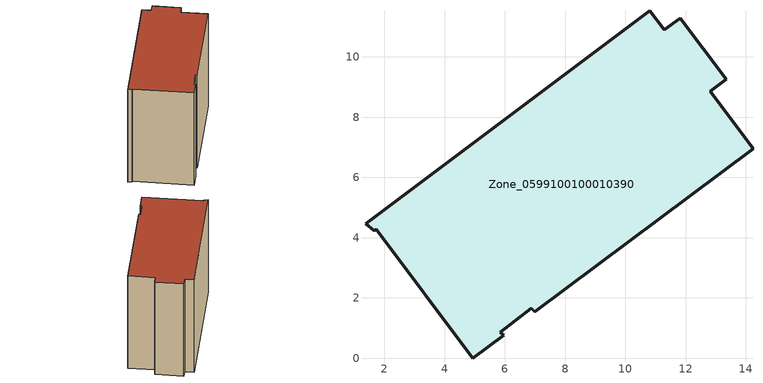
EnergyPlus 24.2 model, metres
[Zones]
Zone_0599100100010390
 floor ground (C_G): 1.68,4.23 1.38,4.47 10.82,11.53 11.29,10.89 11.82,11.28 13.35,9.26 12.81,8.85 14.23,6.95 7,1.54 6.87,1.66 5.85,0.86 5.97,0.76 4.94,0 1.74,4.28 z0
 wall outside (C_F): 12.81,8.85 13.35,9.26 11.82,11.28 11.29,10.89 10.82,11.53 1.38,4.47 1.68,4.23 1.74,4.28 4.94,0 5.97,0.76 5.85,0.86 6.87,1.66 7,1.54 14.23,6.95 12.81,8.85 z0:9.75
 roof outside (C_R): 1.38,4.47 1.68,4.23 1.74,4.28 4.94,0 5.97,0.76 5.85,0.86 6.87,1.66 7,1.54 14.23,6.95 12.81,8.85 13.35,9.26 11.82,11.28 11.29,10.89 10.82,11.53 z9.75
[BUILDING]
Pand.0599100100010390: North Axis=0; Terrain=City; Loads Convergence Tolerance Value=0.04; Temperature Convergence Tolerance Value=0.4; Solar Distribution=FullExterior; Maximum Number of Warmup Days=25; Minimum Number of Warmup Days=1
[Site:Location]
Rotterdam.The.Hague.AP_ZH_NLD Design_Conditions: Latitude=51.96; Longitude=4.45; Time Zone=1; Elevation=-4.5
[SITE:GROUNDTEMPERATURE:BUILDINGSURFACE]
18, 18, 18, 18, 18, 18, 18, 18, 18, 18, 18, 18
[MATERIAL] Thermal Absorptance=0.9; Solar Absorptance=0.7; Visible Absorptance=0.7
Name | Roughness | Thickness | Conductivity | Density | Specific Heat
G.TC.2015-2018 | MediumSmooth | 0.15 | 0.0428571 | 540 | 1210
F.TC.2015-2018 | Rough | 0.3 | 0.0666667 | 1920 | 840
R.TC.2015-2018 | MediumRough | 0.2 | 0.0333333 | 1500 | 1000
[CONSTRUCTION]
C_G: G.TC.2015-2018
C_F: F.TC.2015-2018
C_R: R.TC.2015-2018
[ZONE]
Zone_0599100100010390: Type=1; Multiplier=1; Ceiling Height=Autocalculate; Volume=Autocalculate; Floor Area=autocalculate; Part of Total Floor Area=Yes
[ZONEINFILTRATION:DESIGNFLOWRATE]
Infil_Zone_0599100100010390: Zone or ZoneList or Space or SpaceList=Zone_0599100100010390; Schedule=AlwaysOn; Design Flow Rate Calculation Method=Flow/Area; Flow Rate per Floor Area=0.0015; Constant Term Coefficient=1; Temperature Term Coefficient=0; Velocity Term Coefficient=0; Velocity Squared Term Coefficient=0
[HVACTEMPLATE:ZONE:IDEALLOADSAIRSYSTEM]
Zone_0599100100010390: Maximum Heating Supply Air Temperature=50; Minimum Cooling Supply Air Temperature=13; Maximum Heating Supply Air Humidity Ratio=0.0156; Minimum Cooling Supply Air Humidity Ratio=0.0077; Heating Limit=NoLimit; Cooling Limit=NoLimit; Dehumidification Control Type=ConstantSensibleHeatRatio; Cooling Sensible Heat Ratio=0.7; Dehumidification Setpoint=60; Humidification Control Type=None; Humidification Setpoint=30; Outdoor Air Method=None; Outdoor Air Flow Rate per Person=0.00944; Outdoor Air Flow Rate per Zone Floor Area=0; Outdoor Air Flow Rate per Zone=0; Demand Controlled Ventilation Type=None; Outdoor Air Economizer Type=NoEconomizer; Heat Recovery Type=None; Sensible Heat Recovery Effectiveness=0.7; Latent Heat Recovery Effectiveness=0.65
[ZONECONTROL:THERMOSTAT]
ThermostatControl_Zone_0599100100010390: Zone or ZoneList=Zone_0599100100010390; Control Type Schedule=DualSetpointControlType; Control 1=Thermostat_Zone_0599100100010390; Temperature Difference Between Cutout And Setpoint=0
[THERMOSTATSETPOINT:DUALSETPOINT]
Thermostat_Zone_0599100100010390: Heating Setpoint Temperature Schedule=HeatingSetpoint_Zone_0599100100010390; Cooling Setpoint Temperature Schedule=CoolingSetpoint_Zone_0599100100010390
[SCHEDULE:COMPACT]
HeatingSetpoint_Zone_0599100100010390: Through: 12/31, For: AllDays, Until: 24:00, 21
CoolingSetpoint_Zone_0599100100010390: Through: 12/31, For: AllDays, Until: 24:00, 24
DualSetpointControlType: Through: 12/31, For: AllDays, Until: 24:00, 4
AlwaysOn: Through: 12/31, For: AllDays, Until: 24:00, 1
